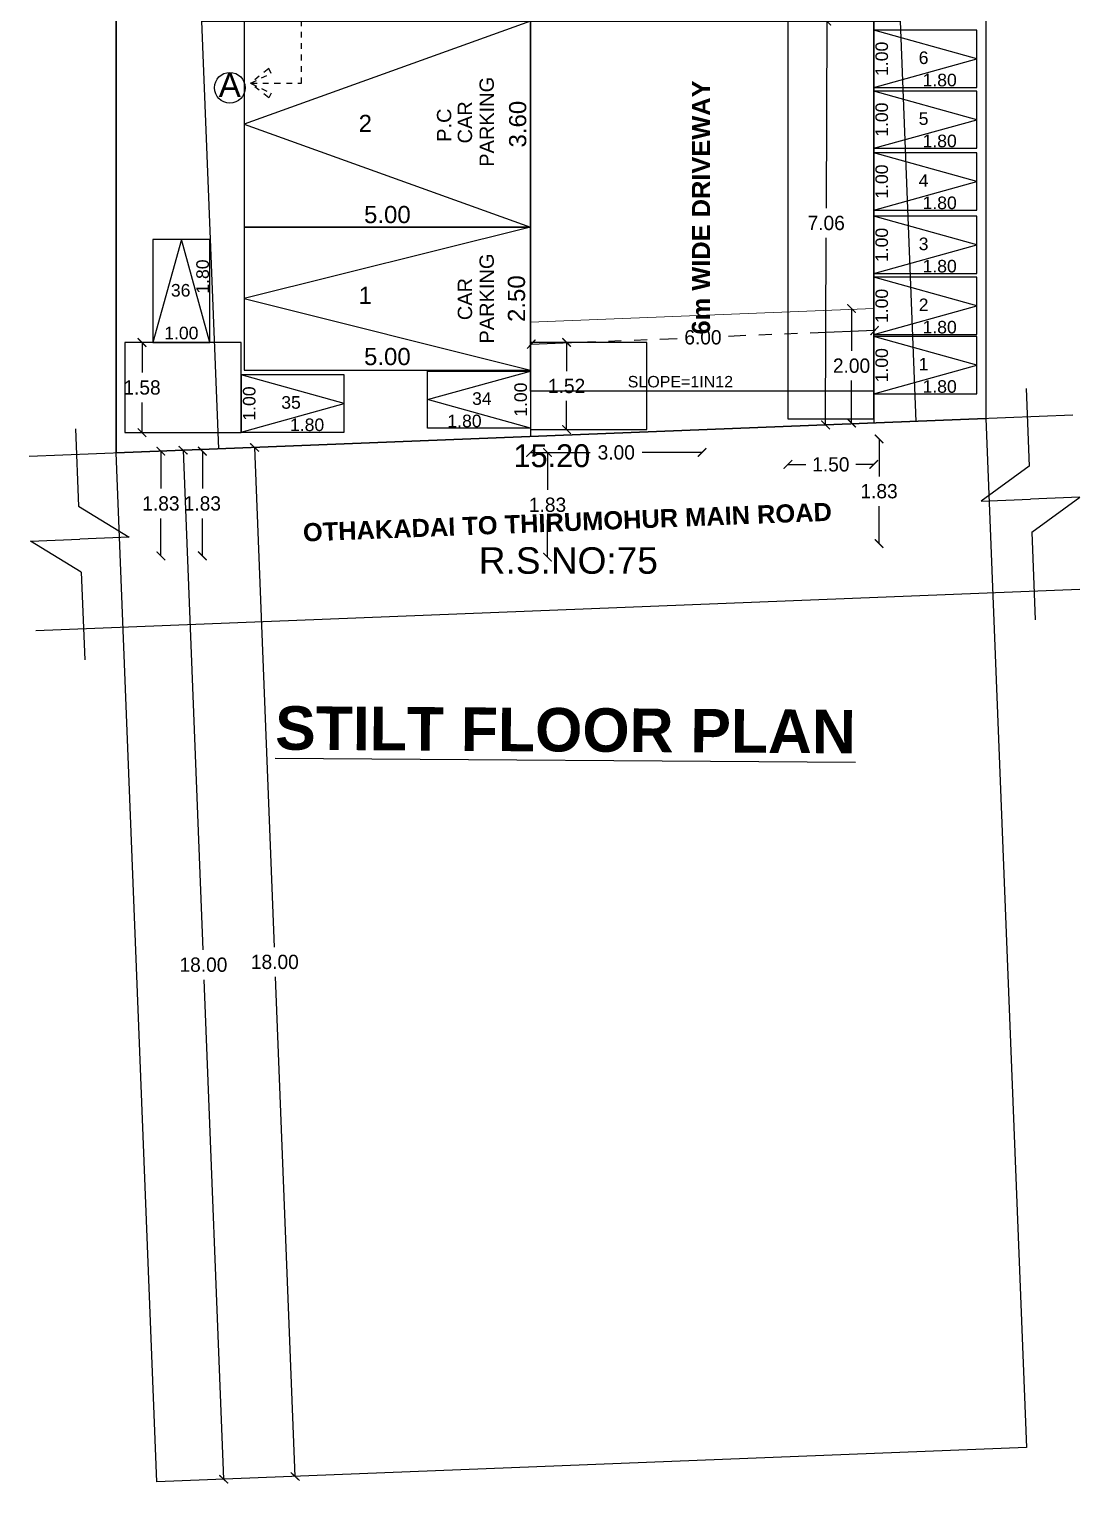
# Model space of a CAD drawing. Header units: metres. Extents: x 21686 to 22035, y 16742 to 16822.
# Drawn here: x 21687.12 to 21705.49, y 16742.12 to 16767.55 of the extents above; entities that cross this region are included whole.
import ezdxf
from ezdxf.enums import TextEntityAlignment as Align

# ---------------------------------------------------------------- set-up
doc = ezdxf.new("R2010")
doc.units = ezdxf.units.M
doc.header["$LTSCALE"] = 1.8
doc.header["$MEASUREMENT"] = 0
for name, pattern in [('CENTER', [2, 1.25, -0.25, 0.25, -0.25]), ('HIDDEN', [0.375, 0.25, -0.125]), ('PHANTOM2', [1.25, 0.625, -0.125, 0.125, -0.125, 0.125, -0.125])]:
    doc.linetypes.add(name, pattern=pattern)
for name, color, linetype in [('AS_AT_SITE', 6, 'Continuous'), ('BLK_1_LVL_0_FRONT_SETBACK', 2, 'Continuous'), ('COMPOUNDWALL', 58, 'Continuous'), ('DRIVE_WAY', 255, 'Continuous'), ('FMB_OR_PLR', 70, 'Continuous'), ('MAIN_GATE', 57, 'Continuous'), ('PLOT_BOUNDARY', 70, 'Continuous'), ('ROAD_WIDTH', 1, 'Continuous'), ('SUPER_IMPOSED', 5, 'Continuous'), ('SURRENDER_ROAD_WIDTH', 2, 'Continuous'), ('TWO_WHEELER_DRIVE_WAY', 6, 'Continuous'), ('WICKET_GATE', 57, 'Continuous')]:
    doc.layers.add(name, color=color, linetype=linetype)
for name, color, linetype, lineweight in [('BLK_1_DA_RAMP_1', 1, 'Continuous', 0), ('BLK_1_FIRE_TENDER_MOVEMENT', 161, 'Continuous', 0), ('NOTIFIED_ROAD', 183, 'Continuous', 13)]:
    doc.layers.add(name, color=color, linetype=linetype, lineweight=lineweight)
for name, color, linetype, plot in [('DA_PARKING', 1, 'Continuous', False), ('PARKING_SLOT', 30, 'Continuous', False), ('PER_AISLE_WIDTH', 5, 'Continuous', False), ('TWO_WHEELER_PARKING', 2, 'Continuous', False)]:
    doc.layers.add(name, color=color, linetype=linetype, plot=plot)
doc.styles.add('ARIAL', font='arial.ttf')
doc.styles.get("Standard").update_dxf_attribs({"font": 'arial.ttf'})
doc.styles.add('TR', font='arialbd.ttf')
doc.styles.add('USA TEXT', font='GOTHIC.TTF')
doc.dimstyles.new('1-100-ED', dxfattribs={"dimtxt": 0.25, "dimasz": 0.15, "dimexe": 0.18, "dimexo": 0.0625, "dimgap": 0.129, "dimtad": 0, "dimtih": 1, "dimtoh": 1, "dimzin": 0, "dimdsep": 46, "dimtxsty": 'USA TEXT', "dimblk": 'ARCHTICK', "dimcen": 0.1, "dimse1": 1, "dimse2": 1, "dimadec": 0, "dimazin": 0, "dimtfac": 1, "dimtofl": 0, "dimtmove": 0, "dimatfit": 3, "dimldrblk": 'ARCHTICK', "dimfxl": 0, "dimtolj": 1, "dimtzin": 0, "dimarcsym": 0})
doc.dimstyles.new('Copy of ISO-25', dxfattribs={"dimtxt": 0.3, "dimasz": 0, "dimexe": 1.25, "dimexo": 0.625, "dimgap": 0.15, "dimtad": 1, "dimzin": 1, "dimdsep": 46, "dimtxsty": 'Standard', "dimcen": 2.5, "dimse1": 1, "dimse2": 1, "dimsd1": 1, "dimsd2": 1, "dimclrd": 256, "dimadec": 1, "dimazin": 0, "dimtfac": 1, "dimtmove": 0, "dimatfit": 3, "dimfxl": 0, "dimarcsym": 0})

# ---------------------------------------------------------------- blocks, each defined once
blk = doc.blocks.new('*D108')
at = {"layer": 'Defpoints', "color": 0}
for p in [(21703.842, 16794.943), (21703.842, 16760.743), (21704.347, 16760.743)]:
    blk.add_point(p, dxfattribs=at)
at = {"color": 0, "insert": (21704.347, 16777.843), "char_height": 0.4, "attachment_point": 5, "rotation": 90, "style": 'USA TEXT'}
blk.add_mtext('\\A1;34.20', dxfattribs=at)
blk = doc.blocks.new('_ArchTick')
at = {"color": 0, "linetype": 'ByBlock', "const_width": 0.15}
blk.add_lwpolyline([(-0.5, -0.5), (0.5, 0.5)], dxfattribs=at)
blk = doc.blocks.new('*D109')
at = {"layer": 'Defpoints', "color": 0}
for p in [(21688.642, 16794.943), (21688.079, 16760.143), (21688.642, 16760.143)]:
    blk.add_point(p, dxfattribs=at)
at = {"color": 0, "insert": (21688.079, 16776.749), "char_height": 0.4, "attachment_point": 5, "rotation": 90, "style": 'USA TEXT'}
blk.add_mtext('\\A1;34.80', dxfattribs=at)
blk = doc.blocks.new('*D110')
at = {"layer": 'Defpoints', "color": 0}
for p in [(21703.842, 16760.743), (21703.856, 16760.391), (21688.642, 16760.143)]:
    blk.add_point(p, dxfattribs=at)
at = {"color": 0, "insert": (21696.256, 16760.091), "char_height": 0.4, "attachment_point": 5, "style": 'USA TEXT'}
blk.add_mtext('\\A1;15.20', dxfattribs=at)
blk = doc.blocks.new('*D114')
at = {"color": 0, "lineweight": -2}
for p, q in [((21701.062, 16767.689), (21701.052, 16764.421)), ((21701.041, 16760.632), (21701.051, 16763.9))]:
    blk.add_line(p, q, dxfattribs=at)
at = {"layer": 'Defpoints', "color": 0}
for p in [(21701.062, 16767.689), (21701.041, 16760.632), (21701.041, 16760.632)]:
    blk.add_point(p, dxfattribs=at)
at = {"color": 0, "lineweight": -2, "xscale": 0.15, "yscale": 0.15, "zscale": 0.15}
for p, rotation in [((21701.062, 16767.689), 89.83013296800716), ((21701.041, 16760.632), 269.8301329680071)]:
    blk.add_blockref('_ArchTick', p, dxfattribs=dict(at, rotation=rotation))
at = {"color": 0, "insert": (21701.051, 16764.16), "char_height": 0.25, "attachment_point": 5, "style": 'USA TEXT'}
blk.add_mtext('\\A1;7.06', dxfattribs=at)
blk = doc.blocks.new('*D133')
at = {"layer": 'BLK_1_DA_RAMP_1', "color": 0, "linetype": 'PHANTOM2', "lineweight": -2}
for p, q in [((21701.897, 16762.281), (21699.346, 16762.18)), ((21695.897, 16762.044), (21698.448, 16762.145))]:
    blk.add_line(p, q, dxfattribs=at)
at = {"layer": 'Defpoints', "color": 0}
for p in [(21701.882, 16762.667), (21695.882, 16762.43), (21701.897, 16762.281)]:
    blk.add_point(p, dxfattribs=at)
at = {"layer": 'BLK_1_DA_RAMP_1', "color": 0, "lineweight": -2, "xscale": 0.15, "yscale": 0.15, "zscale": 0.15}
for p, rotation in [((21701.897, 16762.281), 2.260501911557501), ((21695.897, 16762.044), 182.2605019115575)]:
    blk.add_blockref('_ArchTick', p, dxfattribs=dict(at, rotation=rotation))
at = {"layer": 'BLK_1_DA_RAMP_1', "color": 0, "insert": (21698.897, 16762.162), "char_height": 0.25, "attachment_point": 5, "style": 'USA TEXT'}
blk.add_mtext('\\A1;6.00', dxfattribs=at)
blk = doc.blocks.new('*D134')
at = {"layer": 'BLK_1_DA_RAMP_1', "color": 0, "linetype": 'PHANTOM2', "lineweight": -2}
for p, q in [((21701.494, 16762.667), (21701.494, 16761.926)), ((21701.494, 16760.665), (21701.494, 16761.406))]:
    blk.add_line(p, q, dxfattribs=at)
at = {"layer": 'Defpoints', "color": 0}
for p in [(21701.882, 16762.667), (21701.494, 16760.665), (21701.882, 16760.665)]:
    blk.add_point(p, dxfattribs=at)
at = {"layer": 'BLK_1_DA_RAMP_1', "color": 0, "lineweight": -2, "xscale": 0.15, "yscale": 0.15, "zscale": 0.15}
for p, rotation in [((21701.494, 16762.667), 90), ((21701.494, 16760.665), 270)]:
    blk.add_blockref('_ArchTick', p, dxfattribs=dict(at, rotation=rotation))
at = {"layer": 'BLK_1_DA_RAMP_1', "color": 0, "insert": (21701.494, 16761.666), "char_height": 0.25, "attachment_point": 5, "style": 'USA TEXT'}
blk.add_mtext('\\A1;2.00', dxfattribs=at)
blk = doc.blocks.new('*D52')
at = {"layer": 'COMPOUNDWALL', "color": 0, "linetype": 'PHANTOM2', "lineweight": -2}
for p, q in [((21689.424, 16760.173), (21689.424, 16759.519)), ((21689.424, 16758.343), (21689.424, 16758.998))]:
    blk.add_line(p, q, dxfattribs=at)
at = {"layer": 'Defpoints', "color": 0}
for p in [(21689.436, 16760.173), (21689.424, 16758.343), (21689.436, 16758.343)]:
    blk.add_point(p, dxfattribs=at)
at = {"layer": 'COMPOUNDWALL', "color": 0, "lineweight": -2, "xscale": 0.15, "yscale": 0.15, "zscale": 0.15}
for p, rotation in [((21689.424, 16760.173), 90), ((21689.424, 16758.343), 270)]:
    blk.add_blockref('_ArchTick', p, dxfattribs=dict(at, rotation=rotation))
at = {"layer": 'COMPOUNDWALL', "color": 0, "insert": (21689.424, 16759.258), "char_height": 0.25, "attachment_point": 5, "style": 'USA TEXT'}
blk.add_mtext('\\A1;1.83', dxfattribs=at)
blk = doc.blocks.new('*D53')
at = {"layer": 'COMPOUNDWALL', "color": 0, "linetype": 'PHANTOM2', "lineweight": -2}
for p, q in [((21690.148, 16760.173), (21690.148, 16759.519)), ((21690.148, 16758.343), (21690.148, 16758.998))]:
    blk.add_line(p, q, dxfattribs=at)
at = {"layer": 'Defpoints', "color": 0}
for p in [(21690.052, 16760.173), (21690.052, 16758.343), (21690.148, 16758.343)]:
    blk.add_point(p, dxfattribs=at)
at = {"layer": 'COMPOUNDWALL', "color": 0, "lineweight": -2, "xscale": 0.15, "yscale": 0.15, "zscale": 0.15}
for p, rotation in [((21690.148, 16760.173), 90), ((21690.148, 16758.343), 270)]:
    blk.add_blockref('_ArchTick', p, dxfattribs=dict(at, rotation=rotation))
at = {"layer": 'COMPOUNDWALL', "color": 0, "insert": (21690.148, 16759.258), "char_height": 0.25, "attachment_point": 5, "style": 'USA TEXT'}
blk.add_mtext('\\A1;1.83', dxfattribs=at)
blk = doc.blocks.new('*D61')
at = {"layer": 'Defpoints', "color": 0}
for p in [(21695.882, 16760.15), (21695.882, 16758.32), (21696.181, 16758.32)]:
    blk.add_point(p, dxfattribs=at)
at = {"layer": 'MAIN_GATE', "color": 0, "linetype": 'PHANTOM2', "lineweight": -2}
for p, q in [((21696.181, 16760.15), (21696.181, 16759.495)), ((21696.181, 16758.32), (21696.181, 16758.975))]:
    blk.add_line(p, q, dxfattribs=at)
at = {"layer": 'MAIN_GATE', "color": 0, "lineweight": -2, "xscale": 0.15, "yscale": 0.15, "zscale": 0.15}
for p, rotation in [((21696.181, 16760.15), 90), ((21696.181, 16758.32), 270)]:
    blk.add_blockref('_ArchTick', p, dxfattribs=dict(at, rotation=rotation))
at = {"layer": 'MAIN_GATE', "color": 0, "insert": (21696.181, 16759.235), "char_height": 0.25, "attachment_point": 5, "style": 'USA TEXT'}
blk.add_mtext('\\A1;1.83', dxfattribs=at)
blk = doc.blocks.new('*D62')
at = {"layer": 'Defpoints', "color": 0}
for p in [(21695.882, 16760.15), (21698.882, 16760.15), (21698.882, 16760.15)]:
    blk.add_point(p, dxfattribs=at)
at = {"layer": 'MAIN_GATE', "color": 0, "linetype": 'PHANTOM2', "lineweight": -2}
for p, q in [((21695.882, 16760.15), (21696.927, 16760.15)), ((21698.882, 16760.15), (21697.837, 16760.15))]:
    blk.add_line(p, q, dxfattribs=at)
at = {"layer": 'MAIN_GATE', "color": 0, "lineweight": -2, "xscale": 0.15, "yscale": 0.15, "zscale": 0.15, "rotation": 180}
blk.add_blockref('_ArchTick', (21695.882, 16760.15), dxfattribs=at)
at = {"layer": 'MAIN_GATE', "color": 0, "lineweight": -2, "xscale": 0.15, "yscale": 0.15, "zscale": 0.15}
blk.add_blockref('_ArchTick', (21698.882, 16760.15), dxfattribs=at)
at = {"layer": 'MAIN_GATE', "color": 0, "insert": (21697.382, 16760.15), "char_height": 0.25, "attachment_point": 5, "style": 'USA TEXT'}
blk.add_mtext('\\A1;3.00', dxfattribs=at)
blk = doc.blocks.new('*D63')
at = {"layer": 'Defpoints', "color": 0}
for p in [(21689.812, 16760.189), (21690.522, 16742.203), (21690.522, 16742.203)]:
    blk.add_point(p, dxfattribs=at)
at = {"layer": 'NOTIFIED_ROAD', "color": 0, "lineweight": -2}
for p, q in [((21689.812, 16760.189), (21690.157, 16751.456)), ((21690.522, 16742.203), (21690.178, 16750.935))]:
    blk.add_line(p, q, dxfattribs=at)
at = {"layer": 'NOTIFIED_ROAD', "color": 0, "lineweight": -2, "xscale": 0.15, "yscale": 0.15, "zscale": 0.15}
for p, rotation in [((21689.812, 16760.189), 92.26050191189856), ((21690.522, 16742.203), 272.2605019118985)]:
    blk.add_blockref('_ArchTick', p, dxfattribs=dict(at, rotation=rotation))
at = {"layer": 'NOTIFIED_ROAD', "color": 0, "insert": (21690.167, 16751.196), "char_height": 0.25, "attachment_point": 5, "style": 'USA TEXT'}
blk.add_mtext('\\A1;18.00', dxfattribs=at)
blk = doc.blocks.new('*D65')
at = {"layer": 'Defpoints', "color": 0}
for p in [(21691.061, 16760.238), (21691.77, 16742.252), (21691.77, 16742.252)]:
    blk.add_point(p, dxfattribs=at)
at = {"layer": 'SURRENDER_ROAD_WIDTH', "color": 0, "lineweight": -2}
for p, q in [((21691.061, 16760.238), (21691.405, 16751.505)), ((21691.77, 16742.252), (21691.426, 16750.985))]:
    blk.add_line(p, q, dxfattribs=at)
at = {"layer": 'SURRENDER_ROAD_WIDTH', "color": 0, "lineweight": -2, "xscale": 0.15, "yscale": 0.15, "zscale": 0.15}
for p, rotation in [((21691.061, 16760.238), 92.26050191041607), ((21691.77, 16742.252), 272.2605019104161)]:
    blk.add_blockref('_ArchTick', p, dxfattribs=dict(at, rotation=rotation))
at = {"layer": 'SURRENDER_ROAD_WIDTH', "color": 0, "insert": (21691.415, 16751.245), "char_height": 0.25, "attachment_point": 5, "style": 'USA TEXT'}
blk.add_mtext('\\A1;18.00', dxfattribs=at)
blk = doc.blocks.new('*D66')
at = {"layer": 'Defpoints', "color": 0}
for p in [(21701.882, 16760.387), (21701.882, 16758.557), (21701.975, 16758.557)]:
    blk.add_point(p, dxfattribs=at)
at = {"layer": 'WICKET_GATE', "color": 0, "lineweight": -2}
for p, q in [((21701.975, 16760.387), (21701.975, 16759.732)), ((21701.975, 16758.557), (21701.975, 16759.212))]:
    blk.add_line(p, q, dxfattribs=at)
at = {"layer": 'WICKET_GATE', "color": 0, "lineweight": -2, "xscale": 0.15, "yscale": 0.15, "zscale": 0.15}
for p, rotation in [((21701.975, 16760.387), 90), ((21701.975, 16758.557), 270)]:
    blk.add_blockref('_ArchTick', p, dxfattribs=dict(at, rotation=rotation))
at = {"layer": 'WICKET_GATE', "color": 0, "insert": (21701.975, 16759.472), "char_height": 0.25, "attachment_point": 5, "style": 'USA TEXT'}
blk.add_mtext('\\A1;1.83', dxfattribs=at)
blk = doc.blocks.new('*D67')
at = {"layer": 'Defpoints', "color": 0}
for p in [(21700.382, 16760.387), (21701.882, 16760.387), (21700.382, 16759.941)]:
    blk.add_point(p, dxfattribs=at)
at = {"layer": 'WICKET_GATE', "color": 0, "lineweight": -2}
for p, q in [((21700.382, 16759.941), (21700.696, 16759.941)), ((21701.882, 16759.941), (21701.568, 16759.941))]:
    blk.add_line(p, q, dxfattribs=at)
at = {"layer": 'WICKET_GATE', "color": 0, "lineweight": -2, "xscale": 0.15, "yscale": 0.15, "zscale": 0.15, "rotation": 180}
blk.add_blockref('_ArchTick', (21700.382, 16759.941), dxfattribs=at)
at = {"layer": 'WICKET_GATE', "color": 0, "lineweight": -2, "xscale": 0.15, "yscale": 0.15, "zscale": 0.15}
blk.add_blockref('_ArchTick', (21701.882, 16759.941), dxfattribs=at)
at = {"layer": 'WICKET_GATE', "color": 0, "insert": (21701.132, 16759.941), "char_height": 0.25, "attachment_point": 5, "style": 'USA TEXT'}
blk.add_mtext('\\A1;1.50', dxfattribs=at)
blk = doc.blocks.new('*D136')
at = {"layer": 'Defpoints', "color": 0}
for p in [(21690.882, 16761.589), (21695.882, 16761.589), (21695.882, 16761.521)]:
    blk.add_point(p, dxfattribs=at)
at = {"color": 0, "insert": (21693.382, 16761.825), "char_height": 0.3, "attachment_point": 5}
blk.add_mtext('5.00', dxfattribs=at)
blk = doc.blocks.new('*D137')
at = {"layer": 'Defpoints', "color": 0}
for p in [(21695.882, 16764.089), (21695.943, 16764.089), (21695.882, 16761.589)]:
    blk.add_point(p, dxfattribs=at)
at = {"color": 0, "insert": (21695.64, 16762.839), "char_height": 0.3, "attachment_point": 5, "rotation": 90}
blk.add_mtext('2.50', dxfattribs=at)
blk = doc.blocks.new('*D138')
at = {"layer": 'Defpoints', "color": 0}
for p in [(21695.882, 16767.689), (21695.965, 16767.689), (21695.882, 16764.089)]:
    blk.add_point(p, dxfattribs=at)
at = {"color": 0, "insert": (21695.661, 16765.889), "char_height": 0.3, "attachment_point": 5, "rotation": 90}
blk.add_mtext('3.60', dxfattribs=at)
blk = doc.blocks.new('*D139')
at = {"layer": 'Defpoints', "color": 0}
for p in [(21690.882, 16764.089), (21690.882, 16764.003), (21695.882, 16764.089)]:
    blk.add_point(p, dxfattribs=at)
at = {"color": 0, "insert": (21693.382, 16764.307), "char_height": 0.3, "attachment_point": 5}
blk.add_mtext('5.00', dxfattribs=at)
blk = doc.blocks.new('*D154')
at = {"layer": 'Defpoints', "color": 0}
for p in [(21701.882, 16766.531), (21703.682, 16766.531), (21703.682, 16766.396)]:
    blk.add_point(p, dxfattribs=at)
at = {"color": 0, "insert": (21703.034, 16766.658), "char_height": 0.22, "attachment_point": 5}
blk.add_mtext('1.80', dxfattribs=at)
blk = doc.blocks.new('*D155')
at = {"layer": 'Defpoints', "color": 0}
for p in [(21701.882, 16767.531), (21702.285, 16767.531), (21701.882, 16766.531)]:
    blk.add_point(p, dxfattribs=at)
at = {"color": 0, "insert": (21702.023, 16767.031), "char_height": 0.22, "attachment_point": 5, "rotation": 90}
blk.add_mtext('1.00', dxfattribs=at)
blk = doc.blocks.new('*D156')
at = {"layer": 'Defpoints', "color": 0}
for p in [(21701.882, 16765.467), (21703.682, 16765.467), (21703.682, 16765.331)]:
    blk.add_point(p, dxfattribs=at)
at = {"color": 0, "insert": (21703.034, 16765.594), "char_height": 0.22, "attachment_point": 5}
blk.add_mtext('1.80', dxfattribs=at)
blk = doc.blocks.new('*D157')
at = {"layer": 'Defpoints', "color": 0}
for p in [(21701.882, 16766.467), (21702.285, 16766.467), (21701.882, 16765.467)]:
    blk.add_point(p, dxfattribs=at)
at = {"color": 0, "insert": (21702.023, 16765.967), "char_height": 0.22, "attachment_point": 5, "rotation": 90}
blk.add_mtext('1.00', dxfattribs=at)
blk = doc.blocks.new('*D158')
at = {"layer": 'Defpoints', "color": 0}
for p in [(21701.882, 16764.385), (21703.682, 16764.385), (21703.682, 16764.249)]:
    blk.add_point(p, dxfattribs=at)
at = {"color": 0, "insert": (21703.034, 16764.512), "char_height": 0.22, "attachment_point": 5}
blk.add_mtext('1.80', dxfattribs=at)
blk = doc.blocks.new('*D159')
at = {"layer": 'Defpoints', "color": 0}
for p in [(21701.882, 16765.385), (21702.285, 16765.385), (21701.882, 16764.385)]:
    blk.add_point(p, dxfattribs=at)
at = {"color": 0, "insert": (21702.023, 16764.885), "char_height": 0.22, "attachment_point": 5, "rotation": 90}
blk.add_mtext('1.00', dxfattribs=at)
blk = doc.blocks.new('*D160')
at = {"layer": 'Defpoints', "color": 0}
for p in [(21701.882, 16763.278), (21703.682, 16763.278), (21703.682, 16763.143)]:
    blk.add_point(p, dxfattribs=at)
at = {"color": 0, "insert": (21703.034, 16763.405), "char_height": 0.22, "attachment_point": 5}
blk.add_mtext('1.80', dxfattribs=at)
blk = doc.blocks.new('*D161')
at = {"layer": 'Defpoints', "color": 0}
for p in [(21701.882, 16764.278), (21702.285, 16764.278), (21701.882, 16763.278)]:
    blk.add_point(p, dxfattribs=at)
at = {"color": 0, "insert": (21702.023, 16763.778), "char_height": 0.22, "attachment_point": 5, "rotation": 90}
blk.add_mtext('1.00', dxfattribs=at)
blk = doc.blocks.new('*D162')
at = {"layer": 'Defpoints', "color": 0}
for p in [(21701.882, 16762.212), (21703.682, 16762.212), (21703.682, 16762.076)]:
    blk.add_point(p, dxfattribs=at)
at = {"color": 0, "insert": (21703.034, 16762.339), "char_height": 0.22, "attachment_point": 5}
blk.add_mtext('1.80', dxfattribs=at)
blk = doc.blocks.new('*D163')
at = {"layer": 'Defpoints', "color": 0}
for p in [(21701.882, 16763.212), (21702.285, 16763.212), (21701.882, 16762.212)]:
    blk.add_point(p, dxfattribs=at)
at = {"color": 0, "insert": (21702.023, 16762.712), "char_height": 0.22, "attachment_point": 5, "rotation": 90}
blk.add_mtext('1.00', dxfattribs=at)
blk = doc.blocks.new('*D164')
at = {"layer": 'Defpoints', "color": 0}
for p in [(21701.882, 16761.175), (21703.682, 16761.175), (21703.682, 16761.04)]:
    blk.add_point(p, dxfattribs=at)
at = {"color": 0, "insert": (21703.034, 16761.302), "char_height": 0.22, "attachment_point": 5}
blk.add_mtext('1.80', dxfattribs=at)
blk = doc.blocks.new('*D165')
at = {"layer": 'Defpoints', "color": 0}
for p in [(21701.882, 16762.175), (21702.285, 16762.175), (21701.882, 16761.175)]:
    blk.add_point(p, dxfattribs=at)
at = {"color": 0, "insert": (21702.023, 16761.675), "char_height": 0.22, "attachment_point": 5, "rotation": 90}
blk.add_mtext('1.00', dxfattribs=at)
blk = doc.blocks.new('*D216')
at = {"layer": 'Defpoints', "color": 0}
for p in [(21690.827, 16760.506), (21692.627, 16760.506), (21692.627, 16760.371)]:
    blk.add_point(p, dxfattribs=at)
at = {"color": 0, "insert": (21691.979, 16760.633), "char_height": 0.22, "attachment_point": 5}
blk.add_mtext('1.80', dxfattribs=at)
blk = doc.blocks.new('*D217')
at = {"layer": 'Defpoints', "color": 0}
for p in [(21690.827, 16761.506), (21691.23, 16761.506), (21690.827, 16760.506)]:
    blk.add_point(p, dxfattribs=at)
at = {"color": 0, "insert": (21690.968, 16761.006), "char_height": 0.22, "attachment_point": 5, "rotation": 90}
blk.add_mtext('1.00', dxfattribs=at)
blk = doc.blocks.new('*D218')
at = {"layer": 'Defpoints', "color": 0}
for p in [(21690.281, 16763.873), (21690.416, 16763.873), (21690.281, 16762.073)]:
    blk.add_point(p, dxfattribs=at)
at = {"color": 0, "insert": (21690.154, 16763.225), "char_height": 0.22, "attachment_point": 5, "rotation": 90}
blk.add_mtext('1.80', dxfattribs=at)
blk = doc.blocks.new('*D219')
at = {"layer": 'Defpoints', "color": 0}
for p in [(21689.281, 16762.073), (21689.281, 16761.975), (21690.281, 16762.073)]:
    blk.add_point(p, dxfattribs=at)
at = {"color": 0, "insert": (21689.781, 16762.237), "char_height": 0.22, "attachment_point": 5}
blk.add_mtext('1.00', dxfattribs=at)
blk = doc.blocks.new('*D220')
at = {"layer": 'Defpoints', "color": 0}
for p in [(21694.082, 16760.573), (21694.082, 16760.438), (21695.882, 16760.573)]:
    blk.add_point(p, dxfattribs=at)
at = {"color": 0, "insert": (21694.73, 16760.7), "char_height": 0.22, "attachment_point": 5}
blk.add_mtext('1.80', dxfattribs=at)
blk = doc.blocks.new('*D221')
at = {"layer": 'Defpoints', "color": 0}
for p in [(21695.882, 16761.573), (21695.974, 16761.573), (21695.882, 16760.573)]:
    blk.add_point(p, dxfattribs=at)
at = {"color": 0, "insert": (21695.712, 16761.073), "char_height": 0.22, "attachment_point": 5, "rotation": 90}
blk.add_mtext('1.00', dxfattribs=at)
blk = doc.blocks.new('*D229')
at = {"layer": 'Defpoints', "color": 0}
for p in [(21696.514, 16762.073), (21696.514, 16762.073), (21696.514, 16760.55)]:
    blk.add_point(p, dxfattribs=at)
at = {"layer": 'TWO_WHEELER_DRIVE_WAY', "color": 0, "lineweight": -2}
for p, q in [((21696.514, 16762.073), (21696.514, 16761.572)), ((21696.514, 16760.55), (21696.514, 16761.051))]:
    blk.add_line(p, q, dxfattribs=at)
at = {"layer": 'TWO_WHEELER_DRIVE_WAY', "color": 0, "lineweight": -2, "xscale": 0.15, "yscale": 0.15, "zscale": 0.15}
for p, rotation in [((21696.514, 16762.073), 90), ((21696.514, 16760.55), 270)]:
    blk.add_blockref('_ArchTick', p, dxfattribs=dict(at, rotation=rotation))
at = {"layer": 'TWO_WHEELER_DRIVE_WAY', "color": 0, "insert": (21696.514, 16761.311), "char_height": 0.25, "attachment_point": 5, "style": 'USA TEXT'}
blk.add_mtext('\\A1;1.52', dxfattribs=at)
blk = doc.blocks.new('*D230')
at = {"layer": 'Defpoints', "color": 0}
for p in [(21689.094, 16762.073), (21689.094, 16760.497), (21689.094, 16760.497)]:
    blk.add_point(p, dxfattribs=at)
at = {"layer": 'TWO_WHEELER_DRIVE_WAY', "color": 0, "lineweight": -2}
for p, q in [((21689.094, 16762.073), (21689.094, 16761.546)), ((21689.094, 16760.497), (21689.094, 16761.025))]:
    blk.add_line(p, q, dxfattribs=at)
at = {"layer": 'TWO_WHEELER_DRIVE_WAY', "color": 0, "lineweight": -2, "xscale": 0.15, "yscale": 0.15, "zscale": 0.15}
for p, rotation in [((21689.094, 16762.073), 90), ((21689.094, 16760.497), 270)]:
    blk.add_blockref('_ArchTick', p, dxfattribs=dict(at, rotation=rotation))
at = {"layer": 'TWO_WHEELER_DRIVE_WAY', "color": 0, "insert": (21689.094, 16761.285), "char_height": 0.25, "attachment_point": 5, "style": 'USA TEXT'}
blk.add_mtext('\\A1;1.58', dxfattribs=at)

msp = doc.modelspace()

# ---------------------------------------------------------------- linework, layer by layer
for p, q in [((21695.8818, 16794.9426), (21695.8818, 16760.4284)), ((21701.8818, 16794.9426), (21701.8818, 16760.6652)), ((21703.8418, 16794.9426), (21703.8418, 16760.7426)), ((21688.6418, 16777.5426), (21688.6418, 16760.1426)), ((21704.5468, 16761.2659), (21704.6003, 16759.912)), ((21705.3632, 16760.8026), (21687.1203, 16760.0825)), ((21687.9286, 16760.5652), (21687.9835, 16759.2113)), ((21704.6003, 16759.912), (21703.7609, 16759.3017)), ((21687.9835, 16759.2113), (21688.8689, 16758.67)), ((21703.7609, 16759.3017), (21704.623, 16759.3357)), ((21705.4851, 16759.3697), (21704.623, 16759.3357)), ((21704.6458, 16758.7594), (21705.4851, 16759.3697)), ((21687.1448, 16758.6001), (21688.0068, 16758.6351)), ((21688.8689, 16758.67), (21688.0068, 16758.6351)), ((21704.6458, 16758.7594), (21704.7062, 16757.2272)), ((21688.0302, 16758.0588), (21687.1448, 16758.6001)), ((21688.0302, 16758.0588), (21688.0923, 16756.5266)), ((21705.4836, 16757.7534), (21687.2407, 16757.0333))]:
    msp.add_line(p, q)
at = {"linetype": 'HIDDEN', "ltscale": 0.003}
msp.add_line((21691.8806, 16766.604), (21691.8806, 16794.5863), dxfattribs=at)
at = {"linetype": 'CENTER', "ltscale": 0.05}
for p, q in [((21691.3084, 16766.8619), (21690.9915, 16766.604)), ((21690.9915, 16766.604), (21691.3495, 16766.7767)), ((21690.9915, 16766.604), (21691.8806, 16766.604)), ((21690.9915, 16766.604), (21691.3495, 16766.4313)), ((21691.3084, 16766.3461), (21690.9915, 16766.604))]:
    msp.add_line(p, q, dxfattribs=at)
at = {"ltscale": 0.1}
for p, q in [((21691.3495, 16766.7767), (21691.3084, 16766.8619)), ((21691.3495, 16766.4313), (21691.3084, 16766.3461))]:
    msp.add_line(p, q, dxfattribs=at)
for points in [[(21695.8818, 16767.6888), (21690.8818, 16767.6888), (21690.8818, 16764.0888), (21695.8818, 16764.0888), (21695.8818, 16767.6888), (21690.8818, 16765.8888), (21695.8818, 16764.0888)], [(21701.8818, 16766.5309), (21703.6818, 16766.5309), (21703.6818, 16767.5309), (21701.8818, 16767.5309), (21701.8818, 16766.5309), (21703.6818, 16767.0309), (21701.8818, 16767.5309)], [(21701.8818, 16765.4666), (21703.6818, 16765.4666), (21703.6818, 16766.4666), (21701.8818, 16766.4666), (21701.8818, 16765.4666), (21703.6818, 16765.9666), (21701.8818, 16766.4666)], [(21701.8818, 16764.3846), (21703.6818, 16764.3846), (21703.6818, 16765.3846), (21701.8818, 16765.3846), (21701.8818, 16764.3846), (21703.6818, 16764.8846), (21701.8818, 16765.3846)], [(21701.8818, 16763.278), (21703.6818, 16763.278), (21703.6818, 16764.278), (21701.8818, 16764.278), (21701.8818, 16763.278), (21703.6818, 16763.778), (21701.8818, 16764.278)], [(21695.8818, 16764.0888), (21690.8818, 16764.0888), (21690.8818, 16761.5888), (21695.8818, 16761.5888), (21695.8818, 16764.0888), (21690.8818, 16762.8388), (21695.8818, 16761.5888)], [(21690.2812, 16762.0733), (21690.2812, 16763.8733), (21689.2812, 16763.8733), (21689.2812, 16762.0733), (21690.2812, 16762.0733), (21689.7812, 16763.8733), (21689.2812, 16762.0733)], [(21701.8818, 16762.2115), (21703.6818, 16762.2115), (21703.6818, 16763.2115), (21701.8818, 16763.2115), (21701.8818, 16762.2115), (21703.6818, 16762.7115), (21701.8818, 16763.2115)], [(21701.8818, 16761.1751), (21703.6818, 16761.1751), (21703.6818, 16762.1751), (21701.8818, 16762.1751), (21701.8818, 16761.1751), (21703.6818, 16761.6751), (21701.8818, 16762.1751)], [(21690.827, 16760.5059), (21692.627, 16760.5059), (21692.627, 16761.5059), (21690.827, 16761.5059), (21690.827, 16760.5059), (21692.627, 16761.0059), (21690.827, 16761.5059)], [(21695.8818, 16760.5733), (21694.0818, 16760.5733), (21694.0818, 16761.5733), (21695.8818, 16761.5733), (21695.8818, 16760.5733), (21694.0818, 16761.0733), (21695.8818, 16761.5733)]]:
    msp.add_lwpolyline(points)
msp.add_circle((21690.6288, 16766.525), 0.2684)
at = {"layer": 'AS_AT_SITE'}
msp.add_lwpolyline([(21688.6418, 16794.9426), (21703.8418, 16794.9426), (21703.8418, 16760.7426), (21688.6418, 16760.1426), (21688.6418, 16777.5426)], close=True, dxfattribs=at)
at = {"layer": 'BLK_1_DA_RAMP_1'}
msp.add_lwpolyline([(21695.8818, 16762.4299), (21701.8818, 16762.6668), (21701.8818, 16760.6652), (21695.8818, 16760.4284)], close=True, dxfattribs=at)
at = {"layer": 'BLK_1_FIRE_TENDER_MOVEMENT'}
msp.add_lwpolyline([(21690.1418, 16767.6888), (21690.4368, 16760.2134), (21702.6179, 16760.6942), (21702.3418, 16767.6888)], close=True, dxfattribs=at)
at = {"layer": 'BLK_1_LVL_0_FRONT_SETBACK'}
msp.add_lwpolyline([(21702.3418, 16767.6888), (21702.6179, 16760.6942), (21690.4368, 16760.2134), (21690.1418, 16767.6888)], close=True, dxfattribs=at)
at = {"layer": 'DA_PARKING'}
msp.add_lwpolyline([(21690.8818, 16764.0888), (21695.8818, 16764.0888), (21695.8818, 16767.6888), (21690.8818, 16767.6888)], close=True, dxfattribs=at)
at = {"layer": 'DRIVE_WAY', "color": 255}
msp.add_lwpolyline([(21695.8818, 16761.2232), (21695.8818, 16793.2122), (21701.8818, 16793.2122), (21701.8818, 16761.2232)], close=True, dxfattribs=at)
at = {"layer": 'FMB_OR_PLR'}
msp.add_lwpolyline([(21688.6418, 16794.9426), (21703.8418, 16794.9426), (21703.8418, 16760.7426), (21688.6418, 16760.1426), (21688.6418, 16777.5426)], close=True, dxfattribs=at)
at = {"layer": 'NOTIFIED_ROAD', "color": 1}
msp.add_lwpolyline([(21689.3517, 16742.1566), (21688.6418, 16760.1426), (21703.8418, 16760.7426), (21704.5517, 16742.7566)], close=True, dxfattribs=at)
at = {"layer": 'PARKING_SLOT'}
for points in [[(21690.8818, 16764.0888), (21695.8818, 16764.0888), (21695.8818, 16767.6888), (21690.8818, 16767.6888)], [(21690.8818, 16761.5888), (21695.8818, 16761.5888), (21695.8818, 16764.0888), (21690.8818, 16764.0888)]]:
    msp.add_lwpolyline(points, close=True, dxfattribs=at)
at = {"layer": 'PER_AISLE_WIDTH', "color": 5}
msp.add_lwpolyline([(21695.8818, 16761.2232), (21695.8818, 16793.2122), (21701.8818, 16793.2122), (21701.8818, 16761.2232)], close=True, dxfattribs=at)
at = {"layer": 'PLOT_BOUNDARY'}
msp.add_lwpolyline([(21688.6418, 16794.9426), (21703.8418, 16794.9426), (21703.8418, 16760.7426), (21688.6418, 16760.1426), (21688.6418, 16777.5426)], close=True, dxfattribs=at)
at = {"layer": 'ROAD_WIDTH'}
msp.add_lwpolyline([(21689.3517, 16742.1566), (21688.6418, 16760.1426), (21703.8418, 16760.7426), (21704.5517, 16742.7566)], close=True, dxfattribs=at)
at = {"layer": 'SUPER_IMPOSED'}
msp.add_lwpolyline([(21688.6418, 16794.9426), (21703.8418, 16794.9426), (21703.8418, 16760.7426), (21688.6418, 16760.1426), (21688.6418, 16777.5426)], close=True, dxfattribs=at)
at = {"layer": 'SURRENDER_ROAD_WIDTH'}
msp.add_lwpolyline([(21689.3517, 16742.1566), (21688.6418, 16760.1426), (21703.8418, 16760.7426), (21704.5517, 16742.7566)], close=True, dxfattribs=at)
at = {"layer": 'TWO_WHEELER_DRIVE_WAY'}
for points in [[(21701.8818, 16760.7384), (21701.8818, 16794.9426), (21700.3818, 16794.9426), (21700.3818, 16760.7384)], [(21690.827, 16760.4972), (21690.827, 16762.0733), (21688.7927, 16762.0733), (21688.7927, 16760.4972)], [(21697.9161, 16760.5495), (21697.9161, 16762.0733), (21695.8818, 16762.0733), (21695.8818, 16760.5495)]]:
    msp.add_lwpolyline(points, close=True, dxfattribs=at)
at = {"layer": 'TWO_WHEELER_PARKING'}
for points in [[(21701.8818, 16766.5309), (21703.6818, 16766.5309), (21703.6818, 16767.5309), (21701.8818, 16767.5309)], [(21701.8818, 16765.4666), (21703.6818, 16765.4666), (21703.6818, 16766.4666), (21701.8818, 16766.4666)], [(21701.8818, 16764.3846), (21703.6818, 16764.3846), (21703.6818, 16765.3846), (21701.8818, 16765.3846)], [(21701.8818, 16763.278), (21703.6818, 16763.278), (21703.6818, 16764.278), (21701.8818, 16764.278)], [(21690.2812, 16762.0733), (21690.2812, 16763.8733), (21689.2812, 16763.8733), (21689.2812, 16762.0733)], [(21701.8818, 16762.2115), (21703.6818, 16762.2115), (21703.6818, 16763.2115), (21701.8818, 16763.2115)], [(21701.8818, 16761.1751), (21703.6818, 16761.1751), (21703.6818, 16762.1751), (21701.8818, 16762.1751)], [(21690.827, 16760.5059), (21692.627, 16760.5059), (21692.627, 16761.5059), (21690.827, 16761.5059)], [(21695.8818, 16760.5733), (21694.0818, 16760.5733), (21694.0818, 16761.5733), (21695.8818, 16761.5733)]]:
    msp.add_lwpolyline(points, close=True, dxfattribs=at)

# ---------------------------------------------------------------- texts
at = {"style": 'ARIAL'}
for s, height, rotation, p in [('6', 0.22, 360, (21702.7533, 16767.0498)), ('PARKING', 0.25, 90, (21695.1176, 16765.9296)), ('CAR', 0.25, 90, (21694.7367, 16765.9203)), ('2', 0.3, 360, (21692.9963, 16765.9011)), ('P.C ', 0.25, 90, (21694.3733, 16765.9196)), ('5', 0.22, 360, (21702.7533, 16765.9855)), ('4', 0.22, 360, (21702.7533, 16764.9035)), ('3', 0.22, 360, (21702.7533, 16763.7968)), ('PARKING', 0.25, 90, (21695.1176, 16762.8404)), ('36', 0.22, 360, (21689.7692, 16762.9853)), ('1', 0.3, 360, (21692.9963, 16762.8965)), ('CAR', 0.25, 90, (21694.7367, 16762.8311)), ('2', 0.22, 360, (21702.7533, 16762.7304)), ('1', 0.22, 360, (21702.7533, 16761.6939)), ('34', 0.22, 0, (21695.0332, 16761.0922)), ('35', 0.22, 360, (21691.6986, 16761.0248)), ('R.S.NO:75', 0.46351, 360, (21696.5446, 16758.2619))]:
    msp.add_text(s, height=height, rotation=rotation, dxfattribs=at).set_placement(p, align=Align.MIDDLE_CENTER)
msp.add_text('A', height=0.4143).set_placement((21690.4343, 16766.3654))
at = {"ltscale": 0.1, "style": 'TR'}
for s, rotation, p in [('6m WIDE DRIVEWAY', 90, (21699.022, 16762.212)), ('OTHAKADAI TO THIRUMOHUR MAIN ROAD', 2.2605, (21691.9126, 16758.5929))]:
    msp.add_text(s, height=0.317879, rotation=rotation, dxfattribs=at).set_placement(p)
at = {"style": 'TR'}
msp.add_text('%%USTILT FLOOR PLAN', height=0.760334, rotation=359.62555, dxfattribs=at).set_placement((21691.4193, 16754.9565))
at = {"layer": 'BLK_1_DA_RAMP_1', "insert": (21698.5025, 16761.4878), "char_height": 0.2, "width": 2.4, "attachment_point": 2}
msp.add_mtext('SLOPE=1IN12', dxfattribs=at)

# ---------------------------------------------------------------- dimensions: what is measured, and where the dimension line sits
for base, p1, p2, angle, dimstyle, override, picture, middle in [((21688.0788, 16760.1426), (21688.6418, 16794.9426), (21688.6418, 16760.1426), 270, '1-100-ED', {"dimtxt": 0.4, "dimtih": 0, "dimsd1": 1, "dimsd2": 1}, '*D109', (21688.0788, 16776.7488)), ((21702.285, 16767.5309), (21701.8818, 16766.5309), (21701.8818, 16767.5309), 90, 'Copy of ISO-25', {"dimtxt": 0.22, "dimpost": '\\X', "dimfxl": 0.18}, '*D155', (21702.285, 16767.0309)), ((21703.6818, 16766.3958), (21701.8818, 16766.5309), (21703.6818, 16766.5309), 0, 'Copy of ISO-25', {"dimtxt": 0.22, "dimpost": '\\X', "dimfxl": 0.18}, '*D154', (21703.0335, 16766.3958)), ((21702.285, 16766.4666), (21701.8818, 16765.4666), (21701.8818, 16766.4666), 90, 'Copy of ISO-25', {"dimtxt": 0.22, "dimpost": '\\X', "dimfxl": 0.18}, '*D157', (21702.285, 16765.9666)), ((21703.6818, 16765.3315), (21701.8818, 16765.4666), (21703.6818, 16765.4666), 0, 'Copy of ISO-25', {"dimtxt": 0.22, "dimpost": '\\X', "dimfxl": 0.18}, '*D156', (21703.0335, 16765.3315)), ((21702.285, 16765.3846), (21701.8818, 16764.3846), (21701.8818, 16765.3846), 90, 'Copy of ISO-25', {"dimtxt": 0.22, "dimpost": '\\X', "dimfxl": 0.18}, '*D159', (21702.285, 16764.8846)), ((21703.6818, 16764.2495), (21701.8818, 16764.3846), (21703.6818, 16764.3846), 0, 'Copy of ISO-25', {"dimtxt": 0.22, "dimpost": '\\X', "dimfxl": 0.18}, '*D158', (21703.0335, 16764.2495)), ((21702.285, 16764.278), (21701.8818, 16763.278), (21701.8818, 16764.278), 90, 'Copy of ISO-25', {"dimtxt": 0.22, "dimpost": '\\X', "dimfxl": 0.18}, '*D161', (21702.285, 16763.778)), ((21690.4163, 16763.8733), (21690.2812, 16762.0733), (21690.2812, 16763.8733), 90, 'Copy of ISO-25', {"dimtxt": 0.22, "dimpost": '\\X', "dimfxl": 0.18}, '*D218', (21690.4163, 16763.2251)), ((21703.6818, 16763.1428), (21701.8818, 16763.278), (21703.6818, 16763.278), 0, 'Copy of ISO-25', {"dimtxt": 0.22, "dimpost": '\\X', "dimfxl": 0.18}, '*D160', (21703.0335, 16763.1428)), ((21702.285, 16763.2115), (21701.8818, 16762.2115), (21701.8818, 16763.2115), 90, 'Copy of ISO-25', {"dimtxt": 0.22, "dimpost": '\\X', "dimfxl": 0.18}, '*D163', (21702.285, 16762.7115)), ((21703.6818, 16762.0763), (21701.8818, 16762.2115), (21703.6818, 16762.2115), 0, 'Copy of ISO-25', {"dimtxt": 0.22, "dimpost": '\\X', "dimfxl": 0.18}, '*D162', (21703.0335, 16762.0763)), ((21689.2812, 16761.9747), (21690.2812, 16762.0733), (21689.2812, 16762.0733), 180, 'Copy of ISO-25', {"dimtxt": 0.22, "dimpost": '\\X', "dimfxl": 0.18}, '*D219', (21689.7812, 16761.9747)), ((21702.285, 16762.1751), (21701.8818, 16761.1751), (21701.8818, 16762.1751), 90, 'Copy of ISO-25', {"dimtxt": 0.22, "dimpost": '\\X', "dimfxl": 0.18}, '*D165', (21702.285, 16761.6751)), ((21691.2302, 16761.5059), (21690.827, 16760.5059), (21690.827, 16761.5059), 90, 'Copy of ISO-25', {"dimtxt": 0.22, "dimpost": '\\X', "dimfxl": 0.18}, '*D217', (21691.2302, 16761.0059)), ((21695.9744, 16761.5733), (21695.8818, 16760.5733), (21695.8818, 16761.5733), 90, 'Copy of ISO-25', {"dimtxt": 0.22, "dimpost": '\\X', "dimfxl": 0.18}, '*D221', (21695.9744, 16761.0733)), ((21703.6818, 16761.0399), (21701.8818, 16761.1751), (21703.6818, 16761.1751), 0, 'Copy of ISO-25', {"dimtxt": 0.22, "dimpost": '\\X', "dimfxl": 0.18}, '*D164', (21703.0335, 16761.0399)), ((21692.627, 16760.3707), (21690.827, 16760.5059), (21692.627, 16760.5059), 0, 'Copy of ISO-25', {"dimtxt": 0.22, "dimpost": '\\X', "dimfxl": 0.18}, '*D216', (21691.9788, 16760.3707)), ((21694.0818, 16760.4382), (21695.8818, 16760.5733), (21694.0818, 16760.5733), 180, 'Copy of ISO-25', {"dimtxt": 0.22, "dimpost": '\\X', "dimfxl": 0.18}, '*D220', (21694.73, 16760.4382))]:
    dim = msp.add_linear_dim(base=base, p1=p1, p2=p2, angle=angle, dimstyle=dimstyle, override=override)
    dim.commit()
    dim.dimension.update_dxf_attribs({"geometry": picture, "text_midpoint": middle, "dimtype": 161})
for p1, p2, distance, dimstyle, override, picture, middle in [((21703.8418, 16794.9426), (21703.8418, 16760.7426), 0.5049, '1-100-ED', {"dimtxt": 0.4, "dimtih": 0, "dimsd1": 1, "dimsd2": 1}, '*D108', (21704.3466, 16777.8426)), ((21695.8818, 16764.0888), (21695.8818, 16767.6888), -0.0829, 'Copy of ISO-25', {"dimpost": '\\X', "dimfxl": 0.18}, '*D138', (21695.6614, 16765.8888)), ((21695.8818, 16764.0888), (21690.8818, 16764.0888), 0.0854, 'Copy of ISO-25', {"dimpost": '\\X', "dimfxl": 0.18}, '*D139', (21693.3818, 16764.3065)), ((21695.8818, 16761.5888), (21695.8818, 16764.0888), -0.061, 'Copy of ISO-25', {"dimpost": '\\X', "dimfxl": 0.18}, '*D137', (21695.6395, 16762.8388)), ((21690.8818, 16761.5888), (21695.8818, 16761.5888), -0.0674, 'Copy of ISO-25', {"dimpost": '\\X', "dimfxl": 0.18}, '*D136', (21693.3818, 16761.8246))]:
    dim = msp.add_aligned_dim(p1=p1, p2=p2, distance=distance, dimstyle=dimstyle, override=override)
    dim.commit()
    dim.dimension.update_dxf_attribs({"geometry": picture, "text_midpoint": middle})
dim = msp.add_aligned_dim(p1=(21701.0618, 16767.6888), p2=(21701.0409, 16760.632), distance=0, dimstyle='1-100-ED')
dim.commit()
dim.dimension.update_dxf_attribs({"geometry": '*D114', "text_midpoint": (21701.0514, 16764.1604)})
dim = msp.add_aligned_dim(p1=(21688.6418, 16760.1426), p2=(21703.8418, 16760.7426), distance=-0.3516, text='15.20', dimstyle='1-100-ED', override={"dimtxt": 0.4, "dimsd1": 1, "dimsd2": 1})
dim.commit()
dim.dimension.update_dxf_attribs({"geometry": '*D110', "text_midpoint": (21696.2556, 16760.0913)})
at = {"layer": 'BLK_1_DA_RAMP_1', "color": 2}
dim = msp.add_aligned_dim(p1=(21701.8818, 16762.6668), p2=(21701.8818, 16760.6652), distance=-0.3875, dimstyle='1-100-ED', override={"dimclrd": 0, "dimclrt": 0, "dimfxl": 75, "dimarcsym": 2}, dxfattribs=at)
dim.commit()
dim.dimension.update_dxf_attribs({"geometry": '*D134', "text_midpoint": (21701.4943, 16761.666)})
at = {"layer": 'BLK_1_DA_RAMP_1', "color": 1}
dim = msp.add_aligned_dim(p1=(21695.8818, 16762.4299), p2=(21701.8818, 16762.6668), distance=-0.3863, dimstyle='1-100-ED', override={"dimclrd": 0, "dimclrt": 0, "dimfxl": 75, "dimarcsym": 2}, dxfattribs=at)
dim.commit()
dim.dimension.update_dxf_attribs({"geometry": '*D133', "text_midpoint": (21698.897, 16762.1623)})
at = {"layer": 'COMPOUNDWALL', "color": 1}
dim = msp.add_aligned_dim(p1=(21689.4364, 16760.1734), p2=(21689.4364, 16758.3434), distance=-0.0125, dimstyle='1-100-ED', override={"dimclrd": 0, "dimclrt": 0, "dimfxl": 75, "dimarcsym": 2}, dxfattribs=at)
dim.commit()
dim.dimension.update_dxf_attribs({"geometry": '*D52', "text_midpoint": (21689.4239, 16759.2584)})
at = {"layer": 'COMPOUNDWALL', "color": 2}
dim = msp.add_aligned_dim(p1=(21690.052, 16760.1734), p2=(21690.052, 16758.3434), distance=0.0961, dimstyle='1-100-ED', override={"dimclrd": 0, "dimclrt": 0, "dimfxl": 75, "dimarcsym": 2}, dxfattribs=at)
dim.commit()
dim.dimension.update_dxf_attribs({"geometry": '*D53', "text_midpoint": (21690.148, 16759.2584)})
at = {"layer": 'MAIN_GATE', "color": 2}
dim = msp.add_aligned_dim(p1=(21695.8818, 16760.1499), p2=(21698.8818, 16760.1499), distance=0, dimstyle='1-100-ED', override={"dimclrd": 0, "dimclrt": 0, "dimfxl": 75, "dimarcsym": 2}, dxfattribs=at)
dim.commit()
dim.dimension.update_dxf_attribs({"geometry": '*D62', "text_midpoint": (21697.3818, 16760.1499)})
at = {"layer": 'MAIN_GATE', "color": 1}
dim = msp.add_aligned_dim(p1=(21695.8818, 16760.1499), p2=(21695.8818, 16758.3199), distance=0.2994, dimstyle='1-100-ED', override={"dimclrd": 0, "dimclrt": 0, "dimfxl": 75, "dimarcsym": 2}, dxfattribs=at)
dim.commit()
dim.dimension.update_dxf_attribs({"geometry": '*D61', "text_midpoint": (21696.1811, 16759.2349)})
at = {"layer": 'NOTIFIED_ROAD', "color": 1}
dim = msp.add_aligned_dim(p1=(21689.8125, 16760.1888), p2=(21690.5224, 16742.2028), distance=0, dimstyle='1-100-ED', dxfattribs=at)
dim.commit()
dim.dimension.update_dxf_attribs({"geometry": '*D63', "text_midpoint": (21690.1674, 16751.1958)})
at = {"layer": 'SURRENDER_ROAD_WIDTH'}
dim = msp.add_aligned_dim(p1=(21691.0605, 16760.238), p2=(21691.7705, 16742.252), distance=0, dimstyle='1-100-ED', dxfattribs=at)
dim.commit()
dim.dimension.update_dxf_attribs({"geometry": '*D65', "text_midpoint": (21691.4155, 16751.245)})
at = {"layer": 'TWO_WHEELER_DRIVE_WAY'}
for p1, p2, picture, middle in [((21689.0945, 16762.0733), (21689.0945, 16760.4972), '*D230', (21689.0945, 16761.2853)), ((21696.5136, 16760.5495), (21696.5136, 16762.0733), '*D229', (21696.5136, 16761.3114))]:
    dim = msp.add_aligned_dim(p1=p1, p2=p2, distance=0, dimstyle='1-100-ED', dxfattribs=at)
    dim.commit()
    dim.dimension.update_dxf_attribs({"geometry": picture, "text_midpoint": middle})
at = {"layer": 'WICKET_GATE', "color": 1}
dim = msp.add_aligned_dim(p1=(21701.8818, 16760.3868), p2=(21701.8818, 16758.5568), distance=0.0935, dimstyle='1-100-ED', dxfattribs=at)
dim.commit()
dim.dimension.update_dxf_attribs({"geometry": '*D66', "text_midpoint": (21701.9753, 16759.4718)})
at = {"layer": 'WICKET_GATE', "color": 2}
dim = msp.add_aligned_dim(p1=(21701.8818, 16760.3868), p2=(21700.3818, 16760.3868), distance=0.446, dimstyle='1-100-ED', dxfattribs=at)
dim.commit()
dim.dimension.update_dxf_attribs({"geometry": '*D67', "text_midpoint": (21701.1318, 16759.9408)})

doc.saveas('drawing.dxf')
